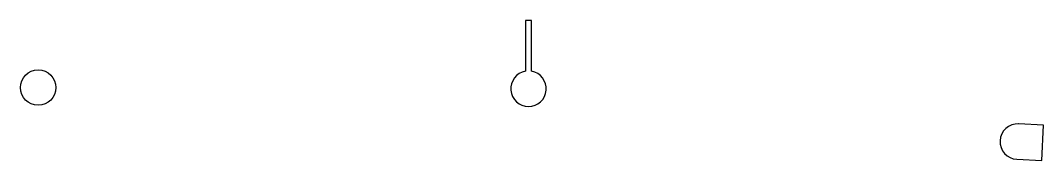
# Model space of a CAD drawing. Header units: millimetres. Extents: x 28 to 193, y -223 to -54.
# Drawn here: x 28.4 to 192.7, y -76.2 to -53.6 of the extents above.
import ezdxf

# ---------------------------------------------------------------- set-up
doc = ezdxf.new("R2010")
doc.units = ezdxf.units.MM

msp = doc.modelspace()

# ---------------------------------------------------------------- linework, layer by layer
at = {"linetype": 'CONTINUOUS'}
for p, q in [((110.5, -53.63), (109.5, -53.63)), ((109.5, -53.63), (109.5, -61.82)), ((110.5, -61.82), (110.5, -53.63)), ((192.73, -70.51), (188.73, -70.3)), ((192.43, -76.21), (192.73, -70.51)), ((188.44, -76), (192.43, -76.21))]:
    msp.add_line(p, q, dxfattribs=at)
msp.add_circle((31.24, -64.45), 2.85, dxfattribs=at)
for centre, start, end in [((110, -64.63), 100.1042, 439.8958), ((188.59, -73.15), 447, 627)]:
    msp.add_arc(centre, 2.85, start, end, dxfattribs=at)

doc.saveas('drawing.dxf')
